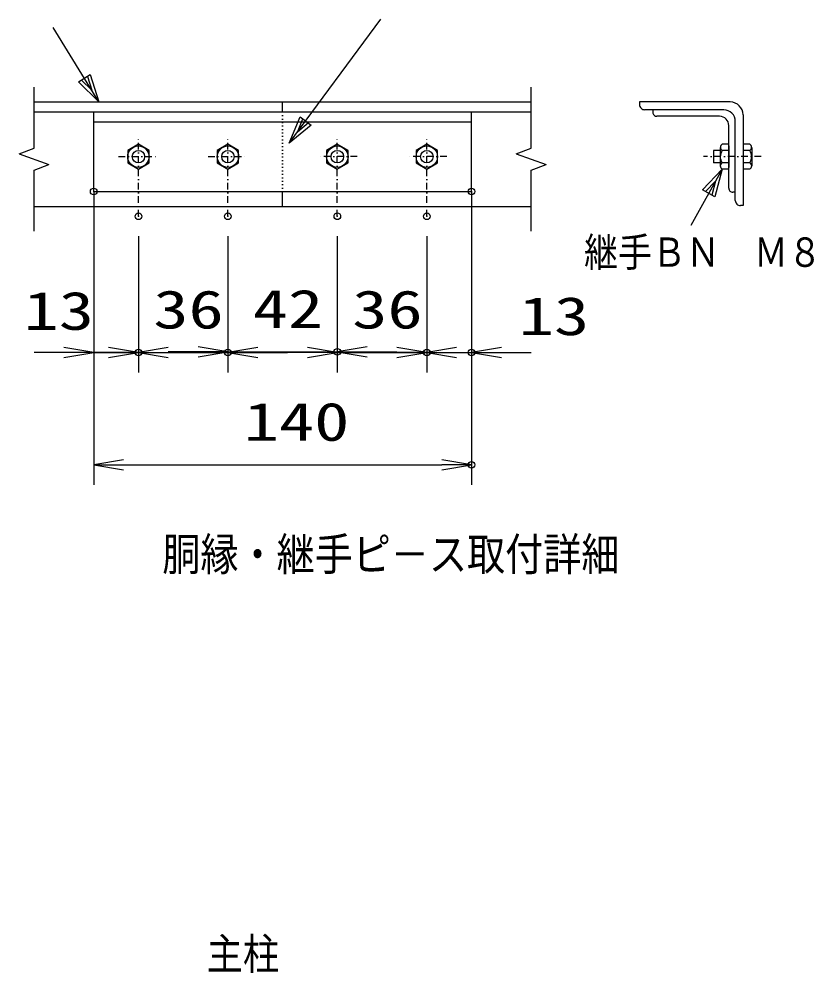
# Model space of a CAD drawing. Units: millimetres, scale not verified. Extents: x -4455 to 4455, y -3150 to 3150.
# Drawn here: x 1202 to 2401, y -1007 to 433 of the extents above; entities that cross this region are included whole.
import ezdxf
from ezdxf.enums import TextEntityAlignment as Align

# ---------------------------------------------------------------- set-up
doc = ezdxf.new("R2010")
doc.units = ezdxf.units.MM
doc.header["$LTSCALE"] = 20
doc.header["$PDMODE"] = 32
doc.header["$PDSIZE"] = 10
doc.linetypes.add('USER2', pattern=[1.01, 0.5, -0.25, 0.01, -0.25])
doc.linetypes.add('USER3', pattern=[0.26, 0.01, -0.25])
for name, color, linetype, lineweight in [('0-0_1', 7, 'Continuous', 25), ('0-1_2', 7, 'Continuous', 25), ('0-2_0', 4, 'Continuous', 25)]:
    doc.layers.add(name, color=color, linetype=linetype, lineweight=lineweight)
doc.layers.add('0-5_DEFPOINTS', color=7, linetype='Continuous')
doc.styles.add('ＭＳ ゴシック', font='')
doc.styles.get('ＭＳ ゴシック').set_extended_font_data('MS Gothic')

# ---------------------------------------------------------------- blocks, each defined once
blk = doc.blocks.new('DARROWS')
at = {"layer": '0-2_0', "color": 2}
blk.add_line((0, 0), (-19.982, 0), dxfattribs=at)
blk.add_lwpolyline([(-20, -3.333), (0, 0), (-20, 3.333)], dxfattribs=at)

msp = doc.modelspace()

# ---------------------------------------------------------------- linework, layer by layer
at = {"layer": '0-0_1', "color": 4}
for p, q in [((1609.07, 245.17), (1747.6, 432.56)), ((1322.36, 307.44), (1253.09, 419.91)), ((1224.35, 237.57), (1224.35, 329.94)), ((1974.35, 237.57), (1974.35, 329.94)), ((1201.85, 229.38), (1224.35, 237.57)), ((1951.85, 229.38), (1974.35, 237.57)), ((1201.85, 229.38), (1246.85, 213)), ((1951.85, 229.38), (1996.85, 213)), ((1224.35, 204.81), (1246.85, 213)), ((1224.35, 112.44), (1224.35, 204.81)), ((1974.35, 204.81), (1996.85, 213)), ((1974.35, 112.44), (1974.35, 204.81)), ((2262.36, 206.31), (2215.02, 121.06)), ((1314.35, 142.44), (1314.35, -240.06)), ((1314.35, 142.44), (1314.35, -90.06)), ((1884.35, 142.44), (1884.35, -240.06)), ((1884.35, 142.44), (1884.35, -90.06))]:
    msp.add_line(p, q, dxfattribs=at)
at = {"layer": '0-0_1'}
for p, q in [((1224.35, 307.44), (1974.35, 307.44)), ((1599.35, 292.44), (1599.35, 307.44)), ((1224.35, 292.44), (1974.35, 292.44)), ((1314.35, 172.44), (1314.35, 292.44)), ((1884.35, 172.44), (1884.35, 292.44)), ((1314.35, 277.44), (1884.35, 277.44)), ((2259.36, 234.25), (2249.13, 234.25)), ((2272.25, 243.56), (2262.36, 243.56)), ((2272.25, 234.25), (2262.36, 234.25)), ((2304.04, 243.56), (2293.88, 243.56)), ((2303.88, 234.25), (2293.88, 234.25)), ((2306.95, 238.94), (2306.95, 211.01)), ((2259.36, 215.62), (2249.13, 215.62)), ((2272.25, 215.62), (2262.36, 215.62)), ((2272.25, 206.31), (2262.36, 206.31)), ((2303.99, 215.62), (2293.88, 215.62)), ((2303.92, 206.31), (2293.88, 206.31)), ((1314.35, 172.44), (1884.35, 172.44)), ((1314.35, 172.44), (1314.35, 142.44)), ((1599.35, 149.94), (1599.35, 172.44)), ((1884.35, 172.44), (1884.35, 142.44)), ((1224.35, 149.94), (1974.35, 149.94))]:
    msp.add_line(p, q, dxfattribs=at)
at = {"layer": '0-0_1', "color": 4, "linetype": 'USER3'}
msp.add_line((1599.35, 172.44), (1599.35, 292.44), dxfattribs=at)
at = {"layer": '0-0_1', "color": 4, "linetype": 'USER2'}
for p, q in [((1381.85, 134.94), (1381.85, 254.94)), ((1516.85, 134.94), (1516.85, 254.94)), ((1681.85, 134.94), (1681.85, 254.94)), ((1816.85, 134.94), (1816.85, 254.94)), ((1351.85, 224.94), (1411.85, 224.94)), ((1486.85, 224.94), (1546.85, 224.94)), ((1711.85, 224.94), (1651.85, 224.94)), ((1846.85, 224.94), (1786.85, 224.94)), ((2321.08, 224.94), (2234.26, 224.94))]:
    msp.add_line(p, q, dxfattribs=at)
at = {"layer": '0-0_1', "color": 4}
for points in [[(1309.27, 348.7), (1322.36, 307.44), (1291.39, 337.69)], [(1642.48, 272.7), (1609.07, 245.17), (1625.59, 285.19)], [(2232.79, 174.69), (2262.36, 206.31), (2251.15, 164.5)]]:
    msp.add_lwpolyline(points, close=True, dxfattribs=at)
for points in [[(1304.8, 345.95), (1311.34, 325.32), (1295.86, 340.45)], [(1638.26, 275.83), (1621.55, 262.06), (1629.81, 282.07)], [(2237.38, 172.14), (2252.16, 187.95), (2246.56, 167.04)]]:
    msp.add_lwpolyline(points, dxfattribs=at)
at = {"layer": '0-0_1'}
for points in [[(1397.97, 234.25), (1381.85, 243.56), (1365.72, 234.25), (1365.72, 215.62), (1381.85, 206.31), (1397.97, 215.62)], [(1532.97, 234.25), (1516.85, 243.56), (1500.72, 234.25), (1500.72, 215.62), (1516.85, 206.31), (1532.97, 215.62)], [(1697.97, 234.25), (1681.85, 243.56), (1665.72, 234.25), (1665.72, 215.62), (1681.85, 206.31), (1697.97, 215.62)], [(1832.97, 234.25), (1816.85, 243.56), (1800.72, 234.25), (1800.72, 215.62), (1816.85, 206.31), (1832.97, 215.62)]]:
    msp.add_lwpolyline(points, close=True, dxfattribs=at)
for centre, radius in [((1381.85, 224.94), 16.13), ((1381.85, 224.94), 9.31), ((1516.85, 224.94), 16.13), ((1516.85, 224.94), 9.31), ((1681.85, 224.94), 16.13), ((1681.85, 224.94), 9.31), ((1816.85, 224.94), 16.13), ((1816.85, 224.94), 9.31)]:
    msp.add_circle(centre, radius, dxfattribs=at)
for centre, radius, start, end in [((2274.35, 287.9), 19.54, 0, 90), ((2264.58, 278.13), 17.58, 0, 90), ((2258.32, 271.88), 13.93, 0, 90), ((2275.36, 224.84), 15.99, 144.11156, 215.34194), ((2265.1, 238.98), 5.52, 120.9258, 239.92639), ((2290.94, 224.84), 15.99, 324.65771, 35.88809), ((2301.2, 238.98), 5.52, 300.07333, 59.07392), ((2264.63, 211.05), 5.21, 116.37906, 244.40222), ((2301.67, 211.05), 5.21, 295.59689, 63.62006)]:
    msp.add_arc(centre, radius, start, end, dxfattribs=at)
at = {"layer": '0-1_2'}
for p, q in [((2264.58, 295.72), (2145.41, 295.71)), ((2157.71, 295.1), (2157.71, 292)), ((2293.88, 287.9), (2293.88, 151.15)), ((2258.32, 285.81), (2163.9, 285.81)), ((2282.16, 158.96), (2282.16, 278.13)), ((2272.25, 177.45), (2272.25, 271.88)), ((2249.13, 234.25), (2249.13, 215.62)), ((2259.36, 238.9), (2259.36, 210.97)), ((2272.26, 241.06), (2272.26, 208.81)), ((2293.88, 241.06), (2293.88, 208.81)), ((2281.54, 171.26), (2278.45, 171.26)), ((2293.88, 151.15), (2289.97, 151.15))]:
    msp.add_line(p, q, dxfattribs=at)
msp.add_lwpolyline([(2274.35, 307.44), (2137.59, 307.44), (2137.59, 303.53)], dxfattribs=at)
for centre, radius in [((2145.41, 303.53), 7.81), ((2163.9, 292), 6.19), ((2278.45, 177.45), 6.19), ((2289.97, 158.96), 7.81)]:
    msp.add_arc(centre, radius, 179.99992, 270, dxfattribs=at)
at = {"layer": '0-2_0', "color": 1}
for p, q in [((1314.35, 142.44), (1314.35, -100.64)), ((1314.35, 142.44), (1314.35, -270.06)), ((1884.35, 142.44), (1884.35, -100.64)), ((1884.35, 142.44), (1884.35, -270.06)), ((1381.85, 104.94), (1381.85, -100.64)), ((1381.85, 104.94), (1381.85, -100.64)), ((1516.85, 104.94), (1516.85, -100.64)), ((1516.85, 104.94), (1516.85, -99.64)), ((1681.85, 104.94), (1681.85, -99.64)), ((1681.85, 104.94), (1681.85, -100.64)), ((1816.85, 104.94), (1816.85, -100.64)), ((1816.85, 104.94), (1816.85, -100.64))]:
    msp.add_line(p, q, dxfattribs=at)
at = {"layer": '0-2_0', "color": 2}
for p, q in [((1269.35, -70.64), (1224.35, -70.64)), ((1336.85, -70.64), (1291.85, -70.64)), ((1314.35, -70.64), (1381.85, -70.64)), ((1381.85, -70.64), (1516.85, -70.64)), ((1471.85, -69.64), (1426.85, -69.64)), ((1426.85, -70.64), (1471.85, -70.64)), ((1516.85, -69.64), (1681.85, -69.64)), ((1561.85, -70.64), (1606.85, -70.64)), ((1636.85, -70.64), (1591.85, -70.64)), ((1681.85, -70.64), (1816.85, -70.64)), ((1726.85, -69.64), (1771.85, -69.64)), ((1771.85, -70.64), (1726.85, -70.64)), ((1816.85, -70.64), (1884.35, -70.64)), ((1861.85, -70.64), (1906.85, -70.64)), ((1929.35, -70.64), (1974.35, -70.64)), ((1359.35, -240.06), (1839.35, -240.06))]:
    msp.add_line(p, q, dxfattribs=at)
at = {"layer": '0-5_DEFPOINTS'}
for p in [(1314.35, 172.44), (1884.35, 172.44), (1381.85, 134.94), (1516.85, 134.94), (1681.85, 134.94), (1816.85, 134.94), (1381.85, -70.64), (1516.85, -70.64), (1681.85, -69.64), (1816.85, -70.64), (1884.35, -70.64), (1884.35, -240.06)]:
    msp.add_point(p, dxfattribs=at)

# ---------------------------------------------------------------- block references
at = {"layer": '0-2_0', "xscale": 2.25, "yscale": 2.25}
for p in [(1314.35, -70.64), (1381.85, -70.64), (1516.85, -69.64), (1681.85, -70.64), (1816.85, -70.64), (1884.35, -240.06)]:
    msp.add_blockref('DARROWS', p, dxfattribs=at)
at = {"layer": '0-2_0', "xscale": 2.25, "yscale": 2.25, "rotation": 180}
for p in [(1381.85, -70.64), (1516.85, -70.64), (1681.85, -69.64), (1816.85, -70.64), (1884.35, -70.64), (1314.35, -240.06)]:
    msp.add_blockref('DARROWS', p, dxfattribs=at)

# ---------------------------------------------------------------- texts
at = {"layer": '0-0_1', "color": 4, "style": 'ＭＳ ゴシック', "width": 0.85}
for s, height, p in [('継手ＢＮ\u3000Ｍ８', 44.2, (2054.07, 45.45)), ('胴縁・継手ピ－ス取付詳細', 49.56, (1417.85, -414.6)), ('主柱', 47.36, (1484.53, -1015.92))]:
    msp.add_text(s, height=height, dxfattribs=at).set_placement(p, align=Align.BOTTOM_LEFT)
at = {"layer": '0-2_0', "color": 3, "style": 'ＭＳ ゴシック', "width": 1.35}
for s, p in [('13', (1208.67, -53.75)), ('36', (1404.35, -51.75)), ('42', (1554.35, -50.75)), ('36', (1704.35, -51.75)), ('13', (1955.67, -61.75)), ('140', (1540.85, -221.17))]:
    msp.add_text(s, height=57.77, dxfattribs=at).set_placement(p, align=Align.BOTTOM_LEFT)

doc.saveas('drawing.dxf')
